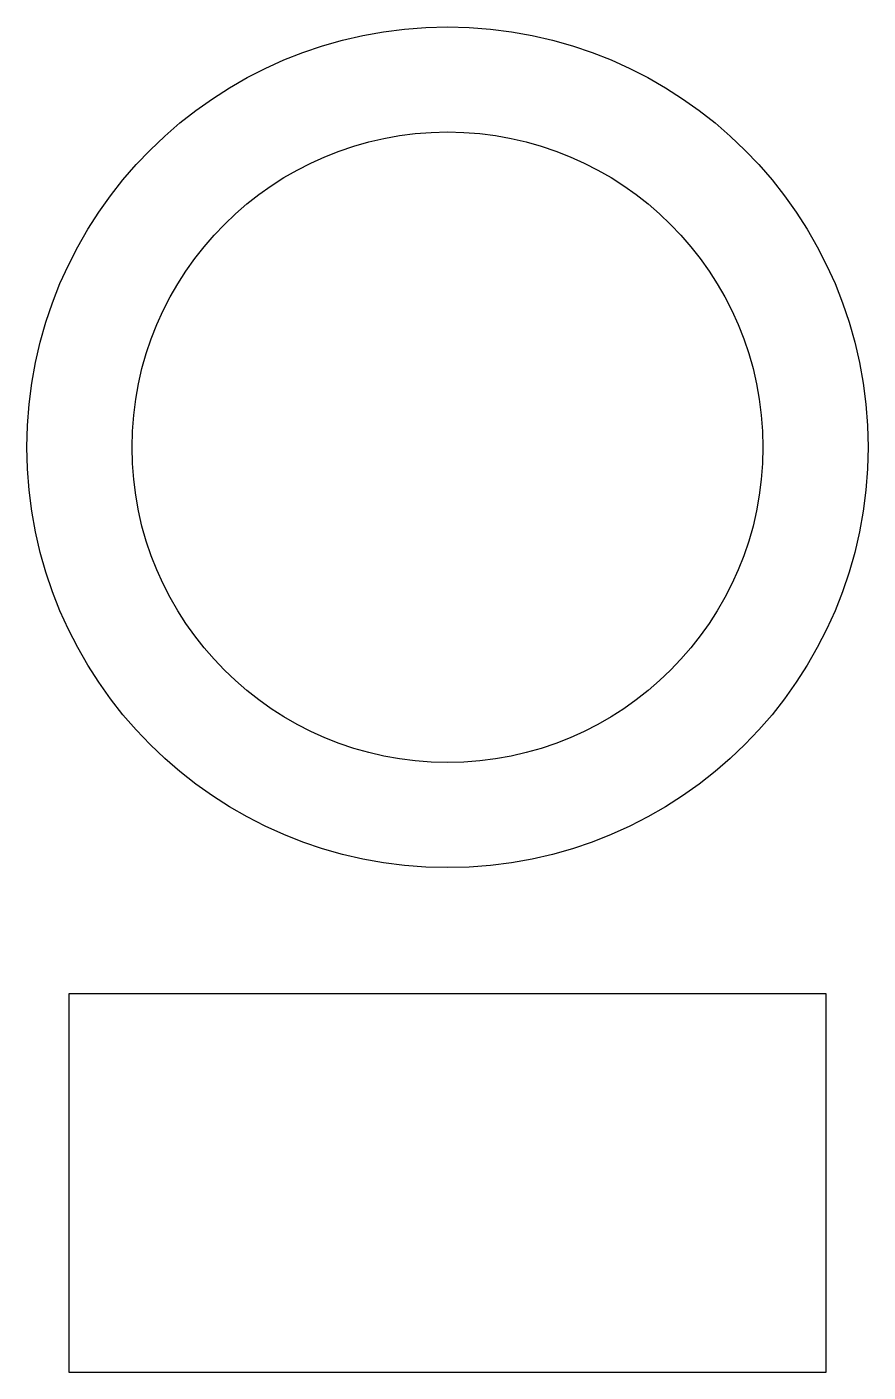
# Model space of a CAD drawing. Header units: metres. Extents: x 0 to 0.4, y 0 to 0.64.
import ezdxf

# ---------------------------------------------------------------- set-up
doc = ezdxf.new("R2010")
doc.units = ezdxf.units.M

msp = doc.modelspace()

# ---------------------------------------------------------------- linework, layer by layer
msp.add_lwpolyline([(0.02, 0), (0.38, 0), (0.38, 0.18), (0.02, 0.18)], close=True)
for radius in [0.2, 0.15]:
    msp.add_circle((0.2, 0.44), radius)

doc.saveas('drawing.dxf')
